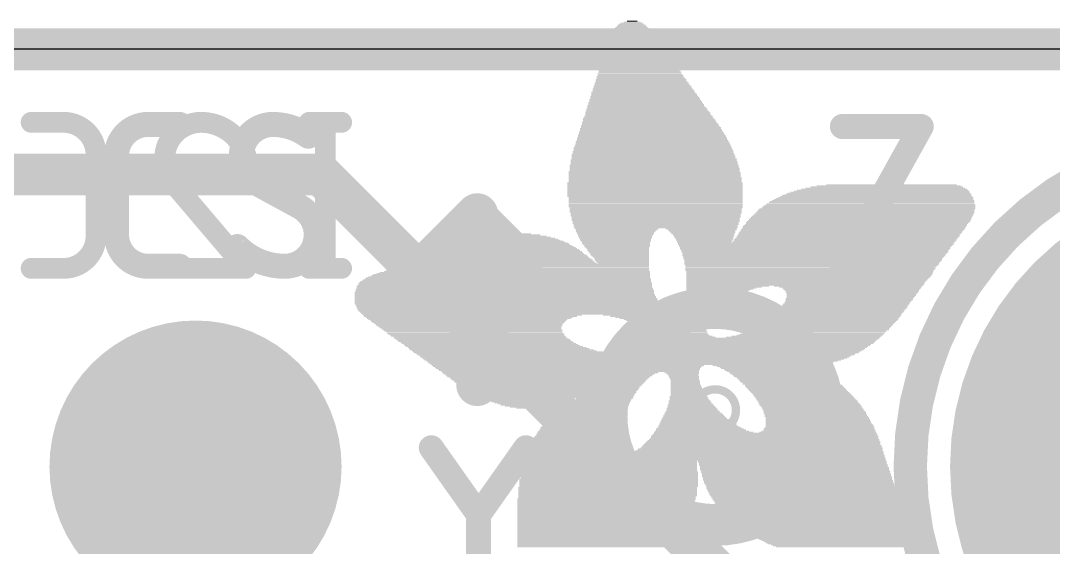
# Model space of a CAD drawing. Extents: x -0.1 to 25.5, y -0.1 to 18.
# Drawn here: x 15.45 to 21.73, y 14.75 to 17.95 of the extents above; entities that cross this region are included whole.
import ezdxf

# ---------------------------------------------------------------- set-up
doc = ezdxf.new("R2010")
doc.units = 0
for name, color, linetype in [('1', 12, 'CONTINUOUS'), ('16', 5, 'CONTINUOUS'), ('17', 110, 'CONTINUOUS'), ('20', 53, 'CONTINUOUS'), ('21', 40, 'CONTINUOUS'), ('22', 6, 'CONTINUOUS')]:
    doc.layers.add(name, color=color, linetype=linetype)

# ---------------------------------------------------------------- blocks, each defined once
blk = doc.blocks.new('ROUNDP')
at = {"const_width": 0.5}
blk.add_lwpolyline([(0, -0.25, 1), (0, 0.25, 1), (0, -0.25)], format="xyb", dxfattribs=at)
blk = doc.blocks.new('RECT')
blk.add_solid([(-0.5, -0.5), (0.5, -0.5), (-0.5, 0.5), (0.5, 0.5)])

msp = doc.modelspace()

# ---------------------------------------------------------------- linework, layer by layer
at = {"layer": '1', "const_width": 0.254}
for points in [[(0, 17.78), (25.4, 17.78)], [(8.128, 17.018), (17.272, 17.018)], [(17.272, 17.018), (20.955, 13.335)], [(16.51, 14.605), (16.51, 15.24)]]:
    msp.add_lwpolyline(points, dxfattribs=at)
at = {"layer": '1', "const_width": 0.127}
for points in [[(17.3169, 17.0629, 1), (17.2271, 16.9731)], [(17.272, 16.9545, 1), (17.272, 17.0815)], [(16.5735, 15.24, 1), (16.4465, 15.24)]]:
    msp.add_lwpolyline(points, format="xyb", dxfattribs=at)
at = {"layer": '16', "const_width": 0.254}
msp.add_lwpolyline([(0, 17.78), (25.4, 17.78)], dxfattribs=at)
at = {"layer": '20'}
msp.add_line((22.86, 17.78), (2.54, 17.78), dxfattribs=at)
at = {"layer": '21'}
for points, const_width in [([(16.2214, 17.3228, 0.4142), (16.0294, 17.1309)], 0.1524), ([(16.2214, 17.3609, 1), (16.2214, 17.2847)], 0.0762), ([(16.2214, 17.2847, 1), (16.2214, 17.3609)], 0.0762), ([(16.4133, 17.2847, 1), (16.4133, 17.3609)], 0.0762), ([(16.9807, 17.3228, 0.4142), (16.7888, 17.1309)], 0.1524), ([(17.1966, 17.2508, 0.1623), (16.9807, 17.3228)], 0.1524), ([(16.9807, 17.3609, 1), (16.9807, 17.2847)], 0.0762), ([(16.9807, 17.2847, 1), (16.9807, 17.3609)], 0.0762), ([(20.447, 17.3482, 1), (20.447, 17.272)], 0.0762), ([(20.9601, 17.2916, 1), (20.8935, 17.3286)], 0.0762), ([(20.9268, 17.272, 1), (20.9268, 17.3482)], 0.0762), ([(17.1737, 17.2204, 1), (17.2194, 17.2813)], 0.0762), ([(22.86, 13.24, 1), (22.86, 17.24, 1), (22.86, 13.24)], 0.2032), ([(16.0675, 17.1309, 1), (15.9913, 17.1309)], 0.0762), ([(15.9913, 17.1309, 1), (16.0675, 17.1309)], 0.0762), ([(16.7888, 17.1309, 0.2656), (16.8847, 16.963)], 0.1524), ([(16.8269, 17.1309, 1), (16.7507, 17.1309)], 0.0762), ([(16.7507, 17.1309, 1), (16.8269, 17.1309)], 0.0762), ([(16.903, 16.9964, 1), (16.8665, 16.9295)], 0.0762), ([(16.8654, 16.9301, 1), (16.9041, 16.9958)], 0.0762), ([(17.1679, 16.8519, 1), (17.1293, 16.7862)], 0.0762), ([(17.2446, 16.6511, 0.2656), (17.1486, 16.819)], 0.1524), ([(17.1304, 16.7856, 1), (17.1668, 16.8525)], 0.0762), ([(18.288, 16.7767, 1), (18.161, 16.7767)], 0.127), ([(18.288, 16.7513, 1), (18.161, 16.7513)], 0.127), ([(18.2694, 16.7962, 1), (18.1796, 16.7064)], 0.127), ([(18.2694, 16.7318, 1), (18.1796, 16.8216)], 0.127), ([(18.161, 16.7513, 1), (18.288, 16.7513)], 0.127), ([(16.0294, 16.6511, 0.4142), (16.2214, 16.4592)], 0.1524), ([(16.0675, 16.6511, 1), (15.9913, 16.6511)], 0.0762), ([(17.0526, 16.4592, 0.4142), (17.2446, 16.6511)], 0.1524), ([(17.2827, 16.6511, 1), (17.2065, 16.6511)], 0.0762), ([(15.9913, 16.6511, 1), (16.0675, 16.6511)], 0.0762), ([(16.7918, 16.606, 1), (16.7377, 16.5523)], 0.0762), ([(17.2065, 16.6511, 1), (17.2827, 16.6511)], 0.0762), ([(16.7648, 16.5791, 0.2), (17.0526, 16.4592)], 0.1524), ([(17.9451, 16.5608, 1), (17.9451, 16.4338)], 0.127), ([(17.9002, 16.5422, 1), (17.99, 16.4524)], 0.127), ([(18.4785, 16.5608, 1), (18.4785, 16.4338)], 0.127), ([(18.4336, 16.4524, 1), (18.5234, 16.5422)], 0.127), ([(18.4785, 16.4338, 1), (18.4785, 16.5608)], 0.127), ([(18.5039, 16.4338, 1), (18.5039, 16.5608)], 0.127), ([(16.2214, 16.4973, 1), (16.2214, 16.4211)], 0.0762), ([(16.2214, 16.4211, 1), (16.2214, 16.4973)], 0.0762), ([(16.4133, 16.4211, 1), (16.4133, 16.4973)], 0.0762), ([(17.0526, 16.4973, 1), (17.0526, 16.4211)], 0.0762), ([(17.0526, 16.4211, 1), (17.0526, 16.4973)], 0.0762), ([(20.447, 16.4846, 1), (20.447, 16.4084)], 0.0762), ([(20.4137, 16.465, 1), (20.4803, 16.428)], 0.0762), ([(20.9268, 16.4084, 1), (20.9268, 16.4846)], 0.0762), ([(19.6723, 14.8844, 1), (19.6723, 16.2052, 1), (19.6723, 14.8844)], 0.254), ([(18.161, 15.7353, 1), (18.288, 15.7353)], 0.127), ([(19.6723, 15.5575, 1), (19.6723, 15.6083, 1), (19.6723, 15.5575)], 0.254), ([(17.9762, 15.3763, 1), (17.914, 15.3323)], 0.0762), ([(18.552, 15.3323, 1), (18.4897, 15.3763)], 0.0762), ([(18.2711, 14.9465, 1), (18.1949, 14.9465)], 0.0762), ([(18.2018, 14.9685, 1), (18.2641, 14.9245)], 0.0762), ([(18.2018, 14.9245, 1), (18.2641, 14.9685)], 0.0762)]:
    msp.add_lwpolyline(points, format="xyb", dxfattribs=dict(at, const_width=const_width))
for points, const_width in [([(16.2214, 17.3228), (16.4133, 17.3228)], 0.1524), ([(20.447, 17.3101), (20.9268, 17.3101)], 0.1524), ([(20.9268, 17.3101), (20.447, 16.4465)], 0.1524), ([(16.0294, 16.6511), (16.0294, 17.1309)], 0.1524), ([(17.1486, 16.819), (16.8847, 16.963)], 0.1524), ([(18.2245, 16.7767), (17.9451, 16.4973)], 0.254), ([(18.2245, 16.7513), (18.2245, 16.7767)], 0.254), ([(18.2245, 15.7353), (18.2245, 16.7513)], 0.254), ([(18.4785, 16.4973), (18.2245, 16.7513)], 0.254), ([(17.9451, 16.4973), (18.4785, 16.4973)], 0.254), ([(18.5039, 16.4973), (18.4785, 16.4973)], 0.254), ([(16.4133, 16.4592), (16.2214, 16.4592)], 0.1524), ([(20.447, 16.4465), (20.9268, 16.4465)], 0.1524), ([(17.9451, 15.3543), (18.233, 14.9465)], 0.1524), ([(18.233, 14.9465), (18.5208, 15.3543)], 0.1524), ([(18.233, 14.4907), (18.233, 14.9465)], 0.1524)]:
    msp.add_lwpolyline(points, dxfattribs=dict(at, const_width=const_width))
at = {"layer": '22', "const_width": 0.127}
for points in [[(15.7072, 17.3355), (15.5097, 17.3355)], [(17.3991, 17.3355), (17.2016, 17.3355)], [(17.3004, 17.3355), (17.3004, 16.4465)], [(15.9048, 16.6441), (15.9048, 17.1379)], [(16.396, 16.9404), (16.8158, 16.4465)], [(15.5097, 16.4465), (15.7072, 16.4465)], [(16.8158, 16.4465), (16.3219, 16.4465)], [(17.3991, 16.4465), (17.2016, 16.4465)]]:
    msp.add_lwpolyline(points, dxfattribs=at)
at = {"layer": '22'}
for points, const_width in [([(15.5097, 17.3672, 1), (15.5097, 17.3038)], 0.0635), ([(15.9048, 17.1379, 0.4142), (15.7072, 17.3355)], 0.127), ([(15.7072, 17.3673, 1), (15.7072, 17.3038)], 0.0635), ([(15.7072, 17.3038, 1), (15.7072, 17.3672)], 0.0635), ([(16.5441, 17.3355, 0.4142), (16.3219, 17.1133)], 0.127), ([(16.8158, 17.1379, 0.3252), (16.5441, 17.3355)], 0.127), ([(16.5441, 17.3672, 1), (16.5441, 17.3038)], 0.0635), ([(16.5441, 17.3038, 1), (16.5441, 17.3672)], 0.0635), ([(17.2016, 17.3672, 1), (17.2016, 17.3038)], 0.0635), ([(17.3321, 17.3355, 1), (17.2686, 17.3355)], 0.0635), ([(17.3991, 17.3038, 1), (17.3991, 17.3672)], 0.0635), ([(15.9365, 17.1379, 1), (15.873, 17.1379)], 0.0635), ([(15.873, 17.1379, 1), (15.9365, 17.1379)], 0.0635), ([(16.3536, 17.1132, 1), (16.2901, 17.1133)], 0.0635), ([(16.3219, 17.1133, 0.2053), (16.396, 16.9404)], 0.127), ([(16.7856, 17.1282, 1), (16.846, 17.1477)], 0.0635), ([(16.2901, 17.1133, 1), (16.3536, 17.1133)], 0.0635), ([(16.4202, 16.961, 1), (16.3718, 16.9198)], 0.0635), ([(16.3741, 16.9174, 1), (16.4179, 16.9634)], 0.0635), ([(15.7072, 16.4465, 0.4142), (15.9048, 16.6441)], 0.127), ([(15.9365, 16.6441, 1), (15.873, 16.6441)], 0.0635), ([(15.873, 16.6441, 1), (15.9365, 16.6441)], 0.0635), ([(15.5097, 16.4782, 1), (15.5097, 16.4148)], 0.0635), ([(15.7072, 16.4782, 1), (15.7072, 16.4148)], 0.0635), ([(15.7072, 16.4148, 1), (15.7072, 16.4782)], 0.0635), ([(16.3219, 16.4782, 1), (16.3219, 16.4148)], 0.0635), ([(16.7916, 16.4259, 1), (16.84, 16.4671)], 0.0635), ([(16.8158, 16.4148, 1), (16.8158, 16.4782)], 0.0635), ([(17.2016, 16.4782, 1), (17.2016, 16.4148)], 0.0635), ([(17.2686, 16.4465, 1), (17.3321, 16.4465)], 0.0635), ([(17.3991, 16.4148, 1), (17.3991, 16.4782)], 0.0635)]:
    msp.add_lwpolyline(points, format="xyb", dxfattribs=dict(at, const_width=const_width))

# ---------------------------------------------------------------- block references
at = {"layer": '17', "xscale": 3.516, "yscale": 3.516}
msp.add_blockref('ROUNDP', (22.86, 15.24), dxfattribs=at)
msp.add_blockref('ROUNDP', (22.86, 15.24), dxfattribs=at)
at = {"layer": '17', "xscale": 1.778, "yscale": 1.778, "rotation": 90}
msp.add_blockref('ROUNDP', (16.51, 15.24), dxfattribs=at)
msp.add_blockref('ROUNDP', (16.51, 15.24), dxfattribs=at)
at = {"layer": '22', "rotation": 180}
for p, xscale, yscale in [((19.1643, 17.9134), 0.1968, 0.0063), ((19.1643, 17.9197), 0.1842, 0.0064), ((19.1643, 17.9261), 0.1714, 0.0063), ((19.1611, 17.9324), 0.1524, 0.0064), ((19.1643, 17.9388), 0.1334, 0.0063), ((19.1675, 17.9451), 0.1016, 0.0064), ((19.1675, 17.9515), 0.0635, 0.0063), ((19.1707, 17.8498), 0.2857, 0.0063), ((19.1675, 17.8626), 0.2667, 0.0063), ((19.1707, 17.8562), 0.2731, 0.0064), ((19.1675, 17.8753), 0.254, 0.0063), ((19.1707, 17.8689), 0.2603, 0.0064), ((19.1643, 17.888), 0.235, 0.0063), ((19.1675, 17.8816), 0.2413, 0.0064), ((19.1643, 17.9007), 0.2222, 0.0063), ((19.1643, 17.8943), 0.2222, 0.0064), ((19.1643, 17.907), 0.2096, 0.0064), ((19.1802, 17.7927), 0.3429, 0.0064), ((19.1834, 17.7864), 0.3493, 0.0063), ((19.177, 17.8117), 0.3238, 0.0063), ((19.1802, 17.8054), 0.3302, 0.0064), ((19.1834, 17.7991), 0.3365, 0.0063), ((19.1738, 17.8308), 0.3048, 0.0064), ((19.177, 17.8245), 0.3112, 0.0063), ((19.177, 17.8181), 0.3112, 0.0064), ((19.1739, 17.8435), 0.2921, 0.0064), ((19.1739, 17.8372), 0.2921, 0.0063), ((19.1929, 17.7355), 0.4064, 0.0063), ((19.196, 17.7292), 0.4127, 0.0064), ((19.196, 17.7229), 0.4127, 0.0063), ((19.1928, 17.7419), 0.3937, 0.0064), ((19.1897, 17.7546), 0.3874, 0.0064), ((19.1897, 17.7483), 0.3874, 0.0063), ((19.1866, 17.7736), 0.3683, 0.0063), ((19.1866, 17.7673), 0.3683, 0.0064), ((19.1897, 17.761), 0.3746, 0.0063), ((19.1865, 17.78), 0.3556, 0.0064), ((19.2056, 17.6721), 0.4699, 0.0063), ((19.2088, 17.6657), 0.4763, 0.0064), ((19.2088, 17.6593), 0.4763, 0.0063), ((19.1992, 17.6974), 0.4445, 0.0063), ((19.2024, 17.6911), 0.4508, 0.0064), ((19.2024, 17.6848), 0.4508, 0.0063), ((19.2056, 17.6784), 0.4572, 0.0064), ((19.1992, 17.7102), 0.4318, 0.0063), ((19.1992, 17.7038), 0.4318, 0.0064), ((19.1992, 17.7165), 0.4191, 0.0064), ((19.2215, 17.5959), 0.5525, 0.0063), ((19.2151, 17.6149), 0.527, 0.0064), ((19.2183, 17.6086), 0.5334, 0.0063), ((19.2215, 17.6022), 0.5397, 0.0064), ((19.2119, 17.634), 0.508, 0.0063), ((19.2151, 17.6276), 0.5144, 0.0064), ((19.2183, 17.6212), 0.5207, 0.0063), ((19.2088, 17.653), 0.4889, 0.0064), ((19.212, 17.6467), 0.4953, 0.0063), ((19.2151, 17.6403), 0.5016, 0.0064), ((19.2341, 17.5324), 0.6159, 0.0063), ((19.231, 17.5387), 0.6096, 0.0064), ((19.2309, 17.5514), 0.5969, 0.0064), ((19.2309, 17.545), 0.5969, 0.0063), ((19.2278, 17.5578), 0.5906, 0.0063), ((19.2247, 17.5768), 0.5715, 0.0064), ((19.2247, 17.5705), 0.5715, 0.0063), ((19.2278, 17.5641), 0.5778, 0.0064), ((19.2215, 17.5895), 0.5525, 0.0064), ((19.2246, 17.5831), 0.5588, 0.0063), ((19.2437, 17.4752), 0.6731, 0.0064), ((19.2405, 17.4943), 0.654, 0.0063), ((19.2437, 17.4879), 0.6604, 0.0064), ((19.2469, 17.4816), 0.6667, 0.0063), ((19.2341, 17.5197), 0.6287, 0.0063), ((19.2373, 17.5133), 0.635, 0.0064), ((19.2405, 17.5069), 0.6414, 0.0063), ((19.2405, 17.5006), 0.6414, 0.0064), ((19.2373, 17.526), 0.6223, 0.0064), ((19.2564, 17.4181), 0.7366, 0.0063), ((19.2564, 17.4117), 0.7366, 0.0064), ((19.25, 17.4371), 0.7112, 0.0064), ((19.2532, 17.4307), 0.7176, 0.0063), ((19.2564, 17.4244), 0.7239, 0.0064), ((19.2469, 17.4562), 0.6921, 0.0063), ((19.2501, 17.4498), 0.6985, 0.0064), ((19.2532, 17.4435), 0.7048, 0.0063), ((19.25, 17.4625), 0.6858, 0.0064), ((19.2469, 17.4688), 0.6795, 0.0063), ((19.2659, 17.3609), 0.7938, 0.0064), ((19.2722, 17.3482), 0.8065, 0.0064), ((19.2691, 17.3545), 0.8001, 0.0063), ((19.2659, 17.3736), 0.781, 0.0064), ((19.2659, 17.3673), 0.781, 0.0063), ((19.2627, 17.3926), 0.762, 0.0063), ((19.2627, 17.3863), 0.762, 0.0064), ((19.2659, 17.38), 0.7684, 0.0063), ((19.2596, 17.399), 0.7557, 0.0064), ((19.2596, 17.4054), 0.7429, 0.0063), ((19.2786, 17.2974), 0.8572, 0.0064), ((19.2818, 17.2911), 0.8636, 0.0063), ((19.2818, 17.2847), 0.8636, 0.0064), ((19.2754, 17.3164), 0.8382, 0.0063), ((19.2786, 17.3101), 0.8446, 0.0064), ((19.2818, 17.3038), 0.8509, 0.0063), ((19.2722, 17.3355), 0.8191, 0.0064), ((19.2754, 17.3292), 0.8255, 0.0063), ((19.2786, 17.3228), 0.8318, 0.0064), ((19.2722, 17.3419), 0.8065, 0.0063), ((19.2882, 17.2212), 0.9271, 0.0064), ((19.2881, 17.2402), 0.9144, 0.0063), ((19.2881, 17.2339), 0.9144, 0.0064), ((19.2913, 17.2276), 0.9208, 0.0063), ((19.285, 17.2593), 0.8953, 0.0064), ((19.2882, 17.253), 0.9017, 0.0063), ((19.2882, 17.2466), 0.9017, 0.0064), ((19.2818, 17.2783), 0.8763, 0.0063), ((19.285, 17.272), 0.8827, 0.0064), ((19.285, 17.2657), 0.8827, 0.0063), ((19.2945, 17.1577), 0.9779, 0.0064), ((19.2913, 17.1831), 0.9588, 0.0064), ((19.2945, 17.1768), 0.9652, 0.0063), ((19.2945, 17.1704), 0.9652, 0.0064), ((19.2977, 17.164), 0.9715, 0.0063), ((19.2913, 17.1958), 0.9462, 0.0064), ((19.2945, 17.1895), 0.9525, 0.0063), ((19.2913, 17.2149), 0.9334, 0.0063), ((19.2913, 17.2085), 0.9334, 0.0064), ((19.2945, 17.2021), 0.9398, 0.0063), ((19.2977, 17.1069), 1.0097, 0.0064), ((19.2977, 17.1006), 1.0097, 0.0063), ((19.3008, 17.0942), 1.016, 0.0064), ((19.2945, 17.1387), 0.9906, 0.0063), ((19.3009, 17.1133), 1.0033, 0.0063), ((19.2977, 17.1323), 0.9969, 0.0064), ((19.2977, 17.1259), 0.9969, 0.0063), ((19.2977, 17.1196), 0.9969, 0.0064), ((19.2945, 17.1514), 0.9779, 0.0063), ((19.2977, 17.145), 0.9843, 0.0064), ((19.3008, 17.0371), 1.0414, 0.0063), ((19.304, 17.0307), 1.0478, 0.0064), ((19.3009, 17.0752), 1.0287, 0.0063), ((19.3009, 17.0688), 1.0287, 0.0064), ((19.3009, 17.0625), 1.0287, 0.0063), ((19.304, 17.0561), 1.035, 0.0064), ((19.304, 17.0497), 1.035, 0.0063), ((19.304, 17.0434), 1.035, 0.0064), ((19.3008, 17.0878), 1.016, 0.0063), ((19.3008, 17.0815), 1.016, 0.0064), ((19.3072, 16.9672), 1.0668, 0.0064), ((19.304, 17.0244), 1.0478, 0.0063), ((19.304, 17.018), 1.0478, 0.0064), ((19.304, 17.0116), 1.0478, 0.0063), ((19.304, 17.0053), 1.0478, 0.0064), ((19.3072, 16.999), 1.0541, 0.0063), ((19.3072, 16.9926), 1.0541, 0.0064), ((19.3072, 16.9863), 1.0541, 0.0063), ((19.3072, 16.9799), 1.0541, 0.0064), ((19.3072, 16.9735), 1.0541, 0.0063), ((19.3072, 16.9609), 1.0668, 0.0063), ((19.3072, 16.9545), 1.0668, 0.0064), ((19.3072, 16.9482), 1.0668, 0.0063), ((19.3072, 16.9418), 1.0668, 0.0064), ((19.3072, 16.9354), 1.0668, 0.0063), ((19.3072, 16.9291), 1.0668, 0.0064), ((19.3072, 16.9228), 1.0668, 0.0063), ((19.3072, 16.9164), 1.0668, 0.0064), ((19.3072, 16.9101), 1.0668, 0.0063), ((19.3072, 16.9037), 1.0668, 0.0064), ((20.6693, 16.9037), 1.1113, 0.0064), ((20.6756, 16.9101), 1.0858, 0.0063), ((20.6851, 16.9164), 1.0668, 0.0064), ((20.6915, 16.9228), 1.0414, 0.0063), ((20.701, 16.9291), 1.0096, 0.0064), ((20.7074, 16.9354), 0.9715, 0.0063), ((20.7169, 16.9418), 0.9271, 0.0064), ((20.7295, 16.9482), 0.8763, 0.0063), ((20.7455, 16.9545), 0.7937, 0.0064), ((19.3072, 16.8973), 1.0668, 0.0063), ((19.3072, 16.891), 1.0668, 0.0064), ((19.3072, 16.8847), 1.0668, 0.0063), ((19.3103, 16.8783), 1.0605, 0.0064), ((19.3103, 16.872), 1.0605, 0.0063), ((19.3103, 16.8656), 1.0605, 0.0064), ((19.3103, 16.8592), 1.0605, 0.0063), ((19.3103, 16.8529), 1.0605, 0.0064), ((19.3103, 16.8466), 1.0605, 0.0063), ((20.6248, 16.8466), 1.251, 0.0063), ((20.628, 16.8529), 1.2446, 0.0064), ((20.6344, 16.8592), 1.2319, 0.0063), ((20.6375, 16.8656), 1.2128, 0.0064), ((20.6439, 16.872), 1.2001, 0.0063), ((20.6502, 16.8783), 1.1874, 0.0064), ((20.6534, 16.8847), 1.1684, 0.0063), ((20.6565, 16.891), 1.1493, 0.0064), ((20.6661, 16.8973), 1.1303, 0.0063), ((19.3103, 16.8402), 1.0605, 0.0064), ((19.3103, 16.8339), 1.0605, 0.0063), ((19.3103, 16.8275), 1.0605, 0.0064), ((19.3103, 16.8211), 1.0605, 0.0063), ((19.3135, 16.8148), 1.0541, 0.0064), ((19.3103, 16.8085), 1.0477, 0.0063), ((19.3103, 16.8021), 1.0477, 0.0064), ((19.3103, 16.7958), 1.0477, 0.0063), ((19.3103, 16.7894), 1.0477, 0.0064), ((19.3135, 16.783), 1.0414, 0.0063), ((20.5836, 16.783), 1.3335, 0.0063), ((20.5867, 16.7894), 1.3272, 0.0064), ((20.5899, 16.7958), 1.3208, 0.0063), ((20.5931, 16.8021), 1.3145, 0.0064), ((20.5994, 16.8085), 1.3144, 0.0063), ((20.6058, 16.8148), 1.3017, 0.0064), ((20.6089, 16.8211), 1.2954, 0.0063), ((20.6121, 16.8275), 1.289, 0.0064), ((20.6184, 16.8339), 1.2763, 0.0063), ((20.6184, 16.8402), 1.2637, 0.0064), ((19.3103, 16.7767), 1.0351, 0.0064), ((19.3103, 16.7704), 1.0351, 0.0063), ((19.3103, 16.764), 1.0351, 0.0064), ((19.3135, 16.7577), 1.0287, 0.0063), ((19.3103, 16.7513), 1.0223, 0.0064), ((19.3103, 16.7449), 1.0223, 0.0063), ((19.3103, 16.7386), 1.0223, 0.0064), ((19.3135, 16.7323), 1.016, 0.0063), ((19.3103, 16.7259), 1.0097, 0.0064), ((19.3103, 16.7196), 1.0097, 0.0063), ((20.539, 16.7259), 1.3589, 0.0064), ((20.5359, 16.7196), 1.3526, 0.0063), ((20.5455, 16.7323), 1.3589, 0.0063), ((20.5486, 16.7386), 1.3526, 0.0064), ((20.555, 16.7449), 1.3525, 0.0063), ((20.5581, 16.7513), 1.3462, 0.0064), ((20.5645, 16.7577), 1.3462, 0.0063), ((20.5677, 16.764), 1.3399, 0.0064), ((20.574, 16.7704), 1.3398, 0.0063), ((20.5771, 16.7767), 1.3335, 0.0064), ((18.507, 16.6561), 0.0889, 0.0063), ((19.3135, 16.7132), 1.0033, 0.0064), ((19.3103, 16.7068), 0.9969, 0.0063), ((19.3103, 16.7005), 0.9969, 0.0064), ((19.3135, 16.6942), 0.9906, 0.0063), ((19.0722, 16.6878), 0.508, 0.0064), ((19.0723, 16.6815), 0.4953, 0.0063), ((19.0691, 16.6751), 0.4889, 0.0064), ((19.0659, 16.6687), 0.4826, 0.0063), ((19.0659, 16.6624), 0.4699, 0.0064), ((19.0659, 16.6561), 0.4699, 0.0063), ((19.5866, 16.6878), 0.4318, 0.0064), ((19.593, 16.6815), 0.4191, 0.0063), ((19.5929, 16.6751), 0.4064, 0.0064), ((19.5961, 16.6687), 0.4, 0.0063), ((19.5993, 16.6624), 0.3937, 0.0064), ((19.5993, 16.6561), 0.381, 0.0063), ((20.4915, 16.6561), 1.3525, 0.0063), ((20.4947, 16.6624), 1.3589, 0.0064), ((20.4978, 16.6687), 1.3526, 0.0063), ((20.5041, 16.6751), 1.3525, 0.0064), ((20.5074, 16.6815), 1.3589, 0.0063), ((20.5137, 16.6878), 1.3589, 0.0064), ((20.5201, 16.7005), 1.3589, 0.0064), ((20.5169, 16.6942), 1.3525, 0.0063), ((20.5264, 16.7068), 1.3589, 0.0063), ((20.5296, 16.7132), 1.3525, 0.0064), ((18.4785, 16.5925), 0.616, 0.0063), ((18.4849, 16.5989), 0.5905, 0.0064), ((18.4881, 16.6053), 0.5461, 0.0063), ((18.4881, 16.6116), 0.5207, 0.0064), ((18.4912, 16.618), 0.4762, 0.0063), ((18.4944, 16.6243), 0.4445, 0.0064), ((18.4944, 16.6306), 0.4064, 0.0063), ((18.4976, 16.637), 0.3493, 0.0064), ((18.5008, 16.6434), 0.2921, 0.0063), ((18.5039, 16.6497), 0.2096, 0.0064), ((19.0659, 16.6497), 0.4572, 0.0064), ((19.0627, 16.6434), 0.4508, 0.0063), ((19.0659, 16.637), 0.4445, 0.0064), ((19.0659, 16.6306), 0.4445, 0.0063), ((19.0659, 16.6243), 0.4318, 0.0064), ((19.0659, 16.618), 0.4318, 0.0063), ((19.0691, 16.6116), 0.4255, 0.0064), ((19.0691, 16.6053), 0.4127, 0.0063), ((19.0691, 16.5989), 0.4127, 0.0064), ((19.0722, 16.5925), 0.4064, 0.0063), ((19.6025, 16.6497), 0.3747, 0.0064), ((19.6057, 16.6434), 0.3683, 0.0063), ((19.6025, 16.637), 0.3619, 0.0064), ((19.6056, 16.6306), 0.3556, 0.0063), ((19.6088, 16.6243), 0.3492, 0.0064), ((19.6057, 16.618), 0.3429, 0.0063), ((19.6088, 16.6116), 0.3366, 0.0064), ((19.6056, 16.6053), 0.3302, 0.0063), ((20.2851, 16.5989), 1.6764, 0.0064), ((20.2851, 16.5925), 1.6764, 0.0063), ((20.4534, 16.6053), 1.3525, 0.0063), ((20.4597, 16.6116), 1.3526, 0.0064), ((20.4661, 16.6243), 1.3525, 0.0064), ((20.4661, 16.618), 1.3525, 0.0063), ((20.4724, 16.6306), 1.3526, 0.0063), ((20.482, 16.6434), 1.3589, 0.0063), ((20.4788, 16.637), 1.3525, 0.0064), ((20.4851, 16.6497), 1.3526, 0.0064), ((18.4277, 16.5291), 0.9208, 0.0063), ((18.434, 16.5354), 0.8827, 0.0064), ((18.4404, 16.5418), 0.8572, 0.0063), ((18.4468, 16.5481), 0.8319, 0.0064), ((18.45, 16.5544), 0.8001, 0.0063), ((18.4563, 16.5608), 0.7747, 0.0064), ((18.4626, 16.5672), 0.7366, 0.0063), ((18.4658, 16.5735), 0.7176, 0.0064), ((18.4721, 16.5799), 0.6795, 0.0063), ((18.4754, 16.5862), 0.6477, 0.0064), ((19.0754, 16.5862), 0.4, 0.0064), ((19.0754, 16.5799), 0.4, 0.0063), ((19.0754, 16.5735), 0.3874, 0.0064), ((19.0786, 16.5672), 0.381, 0.0063), ((19.0817, 16.5608), 0.3747, 0.0064), ((19.0817, 16.5544), 0.3747, 0.0063), ((19.0849, 16.5481), 0.3683, 0.0064), ((19.0881, 16.5418), 0.362, 0.0063), ((19.0913, 16.5354), 0.3556, 0.0064), ((19.0913, 16.5291), 0.3556, 0.0063), ((20.2819, 16.5799), 1.6574, 0.0063), ((20.2851, 16.5862), 1.6637, 0.0064), ((20.2819, 16.5735), 1.6446, 0.0064), ((20.2819, 16.5672), 1.6446, 0.0063), ((20.2788, 16.5608), 1.6383, 0.0064), ((20.2787, 16.5544), 1.6256, 0.0063), ((20.2787, 16.5481), 1.6256, 0.0064), ((20.2788, 16.5418), 1.6129, 0.0063), ((20.2724, 16.5291), 1.6002, 0.0063), ((20.2756, 16.5354), 1.6065, 0.0064), ((18.523, 16.4656), 1.4923, 0.0063), ((18.5293, 16.4719), 1.4796, 0.0064), ((18.3801, 16.4782), 1.143, 0.0063), ((18.3864, 16.4846), 1.1049, 0.0064), ((18.3896, 16.491), 1.0858, 0.0063), ((18.3992, 16.4973), 1.0541, 0.0064), ((18.4055, 16.5037), 1.0287, 0.0063), ((18.4087, 16.51), 0.9969, 0.0064), ((18.415, 16.5163), 0.9716, 0.0063), ((18.4245, 16.5227), 0.9398, 0.0064), ((19.0945, 16.5227), 0.3493, 0.0064), ((19.0977, 16.5163), 0.3429, 0.0063), ((19.1008, 16.51), 0.3366, 0.0064), ((19.104, 16.5037), 0.3302, 0.0063), ((19.104, 16.4973), 0.3302, 0.0064), ((19.1072, 16.491), 0.3239, 0.0063), ((19.1104, 16.4846), 0.3175, 0.0064), ((19.1135, 16.4782), 0.3112, 0.0063), ((20.2724, 16.5227), 1.6002, 0.0064), ((20.2723, 16.5163), 1.5875, 0.0063), ((20.2692, 16.51), 1.5812, 0.0064), ((20.266, 16.5037), 1.5748, 0.0063), ((20.266, 16.491), 1.5621, 0.0063), ((20.2692, 16.4973), 1.5684, 0.0064), ((20.2629, 16.4846), 1.5557, 0.0064), ((20.2597, 16.4782), 1.5494, 0.0063), ((20.2597, 16.4719), 1.5494, 0.0064), ((20.2597, 16.4656), 1.5367, 0.0063), ((18.4277, 16.402), 1.6954, 0.0063), ((18.434, 16.4084), 1.6827, 0.0064), ((18.4436, 16.4148), 1.6637, 0.0063), ((18.4531, 16.4211), 1.6446, 0.0064), ((18.4658, 16.4275), 1.6192, 0.0063), ((18.469, 16.4338), 1.6002, 0.0064), ((18.4817, 16.4401), 1.5748, 0.0063), ((18.4912, 16.4465), 1.5558, 0.0064), ((18.5008, 16.4529), 1.5367, 0.0063), ((18.5102, 16.4592), 1.5177, 0.0064), ((20.2565, 16.4592), 1.5304, 0.0064), ((20.2533, 16.4529), 1.524, 0.0063), ((20.2533, 16.4465), 1.524, 0.0064), ((20.2502, 16.4401), 1.5177, 0.0063), ((20.247, 16.4338), 1.5113, 0.0064), ((20.247, 16.4275), 1.4986, 0.0063), ((20.247, 16.4211), 1.4986, 0.0064), ((20.2438, 16.4148), 1.4922, 0.0063), ((20.2407, 16.4084), 1.4859, 0.0064), ((20.2407, 16.402), 1.4859, 0.0063), ((18.3896, 16.3386), 1.797, 0.0063), ((18.3927, 16.3449), 1.7907, 0.0064), ((18.3959, 16.3576), 1.7843, 0.0064), ((18.3959, 16.3513), 1.7843, 0.0063), ((18.3959, 16.3639), 1.7717, 0.0063), ((18.4023, 16.3703), 1.759, 0.0064), ((18.4055, 16.3767), 1.7526, 0.0063), ((18.4119, 16.383), 1.7399, 0.0064), ((18.4118, 16.3894), 1.7272, 0.0063), ((18.4182, 16.3957), 1.7145, 0.0064), ((20.2375, 16.3957), 1.4795, 0.0064), ((20.2343, 16.3894), 1.4732, 0.0063), ((20.2311, 16.383), 1.4668, 0.0064), ((20.2311, 16.3767), 1.4668, 0.0063), ((20.2279, 16.3703), 1.4605, 0.0064), ((20.2248, 16.3639), 1.4541, 0.0063), ((20.2216, 16.3576), 1.4478, 0.0064), ((20.2216, 16.3513), 1.4478, 0.0063), ((20.2184, 16.3449), 1.4414, 0.0064), ((19.7485, 16.3386), 0.5016, 0.0063), ((20.482, 16.3386), 0.9017, 0.0063), ((18.3896, 16.3005), 1.8224, 0.0063), ((18.3896, 16.2941), 1.8224, 0.0064), ((18.3928, 16.2877), 1.8288, 0.0063), ((18.3928, 16.2814), 1.8288, 0.0064), ((18.3959, 16.2751), 1.8351, 0.0063), ((18.3896, 16.3195), 1.8098, 0.0064), ((18.3927, 16.3132), 1.8161, 0.0063), ((18.3927, 16.3068), 1.8161, 0.0064), ((18.3896, 16.3322), 1.797, 0.0064), ((18.3928, 16.3258), 1.8034, 0.0063), ((19.6913, 16.3132), 0.3873, 0.0063), ((19.7263, 16.3322), 0.4572, 0.0064), ((19.7104, 16.3258), 0.4254, 0.0063), ((19.7009, 16.3195), 0.4064, 0.0064), ((19.685, 16.3068), 0.3746, 0.0064), ((19.6755, 16.3005), 0.3556, 0.0063), ((19.6692, 16.2941), 0.3429, 0.0064), ((19.6596, 16.2877), 0.3238, 0.0063), ((19.6564, 16.2814), 0.3175, 0.0064), ((19.6501, 16.2751), 0.3048, 0.0063), ((20.4946, 16.3322), 0.8636, 0.0064), ((20.5041, 16.3258), 0.8445, 0.0063), ((20.5041, 16.3195), 0.8319, 0.0064), ((20.5041, 16.3132), 0.8191, 0.0063), ((20.5073, 16.3068), 0.8128, 0.0064), ((20.5041, 16.3005), 0.8065, 0.0063), ((20.5041, 16.2941), 0.7937, 0.0064), ((20.501, 16.2877), 0.7874, 0.0063), ((20.501, 16.2814), 0.7874, 0.0064), ((20.4978, 16.2751), 0.781, 0.0063), ((18.3959, 16.2687), 1.8351, 0.0064), ((18.4023, 16.2496), 1.8478, 0.0063), ((18.4023, 16.2433), 1.8478, 0.0064), ((18.4055, 16.237), 1.8542, 0.0063), ((18.4055, 16.2306), 1.8542, 0.0064), ((18.3992, 16.2624), 1.8415, 0.0063), ((18.3992, 16.256), 1.8415, 0.0064), ((18.4118, 16.2243), 1.8542, 0.0063), ((18.4118, 16.2179), 1.8542, 0.0064), ((19.5961, 16.2179), 0.235, 0.0064), ((19.6151, 16.2433), 0.2603, 0.0064), ((19.612, 16.237), 0.254, 0.0063), ((19.6057, 16.2306), 0.2413, 0.0064), ((19.6025, 16.2243), 0.2349, 0.0063), ((19.6342, 16.2624), 0.2858, 0.0063), ((19.6406, 16.2687), 0.2985, 0.0064), ((19.6279, 16.256), 0.2731, 0.0064), ((19.6247, 16.2496), 0.2667, 0.0063), ((20.4661, 16.2243), 0.7683, 0.0063), ((20.4629, 16.2179), 0.762, 0.0064), ((20.4724, 16.2306), 0.7684, 0.0064), ((20.4756, 16.237), 0.762, 0.0063), ((20.4788, 16.2433), 0.7683, 0.0064), ((20.4883, 16.2624), 0.7747, 0.0063), ((20.4883, 16.256), 0.7747, 0.0064), ((20.4851, 16.2496), 0.7684, 0.0063), ((20.4947, 16.2687), 0.7747, 0.0064), ((18.4182, 16.2115), 1.8542, 0.0063), ((18.4214, 16.2052), 1.8605, 0.0064), ((18.4277, 16.1989), 1.8606, 0.0063), ((18.4277, 16.1925), 1.8606, 0.0064), ((18.4373, 16.1862), 1.8669, 0.0063), ((18.4404, 16.1798), 1.8606, 0.0064), ((18.45, 16.1735), 1.8669, 0.0063), ((18.4563, 16.1671), 1.8669, 0.0064), ((18.1959, 16.1608), 1.3335, 0.0063), ((18.1832, 16.1544), 1.2954, 0.0064), ((19.2024, 16.1608), 0.4254, 0.0063), ((19.3421, 16.1544), 0.616, 0.0064), ((19.5358, 16.1608), 0.2286, 0.0063), ((19.5485, 16.1671), 0.2159, 0.0064), ((19.558, 16.1735), 0.2096, 0.0063), ((19.5644, 16.1798), 0.2095, 0.0064), ((19.5739, 16.1925), 0.2159, 0.0064), ((19.5707, 16.1862), 0.2096, 0.0063), ((19.5834, 16.2052), 0.2222, 0.0064), ((19.5802, 16.1989), 0.2159, 0.0063), ((19.5898, 16.2115), 0.2223, 0.0063), ((20.4089, 16.1544), 0.781, 0.0064), ((20.4153, 16.1608), 0.7811, 0.0063), ((20.4184, 16.1671), 0.7747, 0.0064), ((20.4247, 16.1735), 0.7747, 0.0063), ((20.4375, 16.1862), 0.7747, 0.0063), ((20.4343, 16.1798), 0.7684, 0.0064), ((20.447, 16.1989), 0.7684, 0.0063), ((20.4438, 16.1925), 0.762, 0.0064), ((20.4534, 16.2052), 0.7683, 0.0064), ((20.4597, 16.2115), 0.7684, 0.0063), ((18.1769, 16.1481), 1.2573, 0.0063), ((18.1737, 16.1417), 1.2382, 0.0064), ((18.1674, 16.1354), 1.2129, 0.0063), ((18.1705, 16.129), 1.1938, 0.0064), ((18.1706, 16.1227), 1.1811, 0.0063), ((18.1705, 16.1163), 1.1684, 0.0064), ((18.1737, 16.11), 1.1494, 0.0063), ((18.1737, 16.1036), 1.1366, 0.0064), ((18.1769, 16.0973), 1.1303, 0.0063), ((18.1801, 16.0909), 1.1113, 0.0064), ((19.3548, 16.1481), 0.5778, 0.0063), ((19.3644, 16.1417), 0.5461, 0.0064), ((19.3739, 16.1354), 0.5143, 0.0063), ((19.3802, 16.129), 0.5016, 0.0064), ((19.3865, 16.1227), 0.4763, 0.0063), ((19.3929, 16.1163), 0.4636, 0.0064), ((19.3993, 16.11), 0.4381, 0.0063), ((19.4024, 16.1036), 0.4318, 0.0064), ((19.4088, 16.0973), 0.4191, 0.0063), ((19.4151, 16.0909), 0.4064, 0.0064), ((20.3327, 16.0909), 0.8192, 0.0064), ((20.3422, 16.0973), 0.8128, 0.0063), ((20.3486, 16.1036), 0.8128, 0.0064), ((20.3581, 16.11), 0.8064, 0.0063), ((20.3677, 16.1163), 0.8001, 0.0064), ((20.374, 16.1227), 0.8001, 0.0063), ((20.3835, 16.129), 0.7938, 0.0064), ((20.3899, 16.1354), 0.7937, 0.0063), ((20.3962, 16.1417), 0.781, 0.0064), ((20.4026, 16.1481), 0.7811, 0.0063), ((18.1833, 16.0846), 1.1049, 0.0063), ((18.1896, 16.0782), 1.0922, 0.0064), ((18.1959, 16.0719), 1.0922, 0.0063), ((18.1991, 16.0655), 1.0858, 0.0064), ((18.2055, 16.0592), 1.0731, 0.0063), ((18.2118, 16.0528), 1.0732, 0.0064), ((18.2182, 16.0465), 1.0731, 0.0063), ((18.2245, 16.0401), 1.0604, 0.0064), ((18.2309, 16.0338), 1.0605, 0.0063), ((18.2403, 16.0274), 1.0541, 0.0064), ((19.4183, 16.0846), 0.4, 0.0063), ((19.4246, 16.0782), 0.3873, 0.0064), ((19.4278, 16.0719), 0.381, 0.0063), ((19.431, 16.0655), 0.3746, 0.0064), ((19.4374, 16.0592), 0.3747, 0.0063), ((19.4437, 16.0465), 0.3746, 0.0063), ((19.4406, 16.0528), 0.3683, 0.0064), ((19.4596, 16.0338), 0.3937, 0.0063), ((19.4501, 16.0401), 0.3747, 0.0064), ((19.4723, 16.0274), 0.4064, 0.0064), ((20.2089, 16.0274), 0.9398, 0.0064), ((20.2279, 16.0338), 0.9144, 0.0063), ((20.247, 16.0401), 0.889, 0.0064), ((20.2597, 16.0465), 0.8763, 0.0063), ((20.2724, 16.0528), 0.8636, 0.0064), ((20.2819, 16.0592), 0.8572, 0.0063), ((20.2946, 16.0655), 0.8446, 0.0064), ((20.3073, 16.0719), 0.8446, 0.0063), ((20.3137, 16.0782), 0.8319, 0.0064), ((20.3232, 16.0846), 0.8255, 0.0063), ((18.2468, 16.0211), 1.0541, 0.0063), ((18.2563, 16.0147), 1.0605, 0.0064), ((18.2658, 16.0084), 1.0541, 0.0063), ((18.2753, 16.002), 1.0604, 0.0064), ((18.2849, 15.9957), 1.0541, 0.0063), ((18.2944, 15.9893), 1.0605, 0.0064), ((18.3071, 15.983), 1.0605, 0.0063), ((18.3166, 15.9766), 1.0668, 0.0064), ((18.3293, 15.9703), 1.0795, 0.0063), ((18.3452, 15.9639), 1.0859, 0.0064), ((19.9168, 15.9639), 1.3589, 0.0064), ((19.9263, 15.9703), 1.3526, 0.0063), ((19.9359, 15.9766), 1.3589, 0.0064), ((19.9485, 15.9893), 1.3716, 0.0064), ((19.9422, 15.983), 1.3589, 0.0063), ((19.9708, 16.0211), 1.4033, 0.0063), ((19.9676, 16.0147), 1.397, 0.0064), ((19.9612, 16.0084), 1.3843, 0.0063), ((19.9549, 15.9957), 1.3716, 0.0063), ((19.9581, 16.002), 1.3779, 0.0064), ((18.3578, 15.9576), 1.0985, 0.0063), ((18.3737, 15.9512), 1.1176, 0.0064), ((18.3896, 15.9449), 1.124, 0.0063), ((18.4119, 15.9385), 1.1557, 0.0064), ((18.4404, 15.9322), 1.2002, 0.0063), ((19.1897, 15.9258), 2.6734, 0.0064), ((19.1897, 15.9195), 2.6606, 0.0063), ((19.1866, 15.9131), 2.6289, 0.0064), ((19.1834, 15.9068), 2.6099, 0.0063), ((19.1834, 15.9004), 2.5845, 0.0064), ((19.8342, 15.9322), 1.4224, 0.0063), ((19.8597, 15.9385), 1.3843, 0.0064), ((19.8819, 15.9449), 1.3653, 0.0063), ((19.8946, 15.9512), 1.3653, 0.0064), ((19.9073, 15.9576), 1.3525, 0.0063), ((19.177, 15.8941), 2.559, 0.0063), ((19.1707, 15.8877), 2.5337, 0.0064), ((19.1675, 15.8814), 2.5019, 0.0063), ((19.1579, 15.875), 2.4701, 0.0064), ((19.1421, 15.8687), 2.4257, 0.0063), ((19.0468, 15.8623), 2.2098, 0.0064), ((18.7769, 15.8559), 1.6573, 0.0063), ((18.7737, 15.8496), 1.6383, 0.0064), ((18.7769, 15.8433), 1.6193, 0.0063), ((18.7769, 15.8369), 1.6065, 0.0064), ((19.9168, 15.8559), 0.5207, 0.0063), ((19.939, 15.8496), 0.5144, 0.0064), ((19.9612, 15.8433), 0.5207, 0.0063), ((19.9739, 15.8369), 0.5334, 0.0064), ((18.7833, 15.8306), 1.5938, 0.0063), ((18.7833, 15.8242), 1.5812, 0.0064), ((18.7897, 15.8178), 1.5685, 0.0063), ((18.669, 15.8115), 1.3144, 0.0064), ((18.6626, 15.8052), 1.2891, 0.0063), ((18.6626, 15.7988), 1.2637, 0.0064), ((18.6626, 15.7925), 1.2509, 0.0063), ((18.6594, 15.7861), 1.2319, 0.0064), ((18.6626, 15.7797), 1.2129, 0.0063), ((18.6626, 15.7734), 1.2001, 0.0064), ((19.4691, 15.8115), 0.2096, 0.0064), ((19.4755, 15.8052), 0.1969, 0.0063), ((19.4755, 15.7988), 0.1841, 0.0064), ((19.4818, 15.7925), 0.1842, 0.0063), ((19.4818, 15.7861), 0.1842, 0.0064), ((19.485, 15.7797), 0.1778, 0.0063), ((19.485, 15.7734), 0.1778, 0.0064), ((19.993, 15.8306), 0.5334, 0.0063), ((20.0089, 15.8242), 0.5525, 0.0064), ((20.0216, 15.8178), 0.5525, 0.0063), ((20.0374, 15.8115), 0.5588, 0.0064), ((20.047, 15.8052), 0.5651, 0.0063), ((20.0597, 15.7988), 0.5651, 0.0064), ((20.0692, 15.7925), 0.5715, 0.0063), ((20.0787, 15.7861), 0.5778, 0.0064), ((20.0914, 15.7797), 0.5778, 0.0063), ((20.0978, 15.7734), 0.5779, 0.0064), ((18.6626, 15.7671), 1.1875, 0.0063), ((18.6658, 15.7607), 1.1684, 0.0064), ((18.6659, 15.7544), 1.1557, 0.0063), ((18.669, 15.748), 1.1366, 0.0064), ((18.669, 15.7416), 1.124, 0.0063), ((18.6722, 15.7353), 1.1049, 0.0064), ((18.6722, 15.729), 1.0922, 0.0063), ((18.6754, 15.7226), 1.0731, 0.0064), ((18.6785, 15.7163), 1.0668, 0.0063), ((18.6817, 15.7099), 1.0478, 0.0064), ((19.4882, 15.7671), 0.1715, 0.0063), ((19.4913, 15.7607), 0.1778, 0.0064), ((19.4913, 15.7544), 0.1778, 0.0063), ((19.4913, 15.748), 0.1778, 0.0064), ((19.4913, 15.7416), 0.1778, 0.0063), ((19.4945, 15.7353), 0.1842, 0.0064), ((19.4945, 15.729), 0.1842, 0.0063), ((19.4977, 15.7226), 0.1905, 0.0064), ((19.4977, 15.7163), 0.1905, 0.0063), ((19.5008, 15.7099), 0.1969, 0.0064), ((20.1073, 15.7671), 0.5842, 0.0063), ((20.1136, 15.7607), 0.5842, 0.0064), ((20.1232, 15.7544), 0.5905, 0.0063), ((20.1327, 15.748), 0.5842, 0.0064), ((20.1359, 15.7416), 0.5905, 0.0063), ((20.1486, 15.7353), 0.5905, 0.0064), ((20.1517, 15.729), 0.5969, 0.0063), ((20.158, 15.7226), 0.5969, 0.0064), ((20.1645, 15.7163), 0.5969, 0.0063), ((20.1708, 15.7099), 0.5969, 0.0064), ((18.6817, 15.7035), 1.035, 0.0063), ((18.6849, 15.6972), 1.016, 0.0064), ((18.6913, 15.6909), 1.0033, 0.0063), ((18.6944, 15.6845), 0.9842, 0.0064), ((18.6976, 15.6782), 0.9652, 0.0063), ((18.7007, 15.6718), 0.9589, 0.0064), ((18.7071, 15.6654), 0.9334, 0.0063), ((18.7135, 15.6591), 0.9207, 0.0064), ((18.5357, 15.6528), 0.5397, 0.0063), ((18.9961, 15.6528), 0.3429, 0.0063), ((19.5104, 15.6654), 0.2286, 0.0063), ((19.5136, 15.6591), 0.2349, 0.0064), ((19.5136, 15.6528), 0.2349, 0.0063), ((19.5008, 15.7035), 0.1969, 0.0063), ((19.504, 15.6972), 0.2032, 0.0064), ((19.504, 15.6909), 0.2032, 0.0063), ((19.5072, 15.6845), 0.2096, 0.0064), ((19.5104, 15.6782), 0.2159, 0.0063), ((19.5104, 15.6718), 0.2159, 0.0064), ((20.1772, 15.7035), 0.5969, 0.0063), ((20.1835, 15.6972), 0.5969, 0.0064), ((20.1898, 15.6909), 0.5969, 0.0063), ((20.1961, 15.6845), 0.5969, 0.0064), ((20.2057, 15.6718), 0.6032, 0.0064), ((20.2026, 15.6782), 0.5969, 0.0063), ((20.2121, 15.6654), 0.6033, 0.0063), ((20.2184, 15.6591), 0.6032, 0.0064), ((20.2248, 15.6528), 0.6033, 0.0063), ((18.5357, 15.6464), 0.5143, 0.0064), ((18.5388, 15.6401), 0.4826, 0.0063), ((18.5357, 15.6337), 0.4509, 0.0064), ((18.5357, 15.6274), 0.4127, 0.0063), ((18.5357, 15.621), 0.3747, 0.0064), ((18.5357, 15.6147), 0.3365, 0.0063), ((18.5389, 15.6083), 0.2921, 0.0064), ((18.542, 15.602), 0.235, 0.0063), ((18.542, 15.5956), 0.1588, 0.0064), ((18.9325, 15.5893), 0.4064, 0.0063), ((18.9389, 15.5956), 0.3937, 0.0064), ((18.9453, 15.602), 0.3937, 0.0063), ((18.9484, 15.6083), 0.3874, 0.0064), ((18.9579, 15.6147), 0.381, 0.0063), ((18.9611, 15.621), 0.3746, 0.0064), ((18.9707, 15.6274), 0.3683, 0.0063), ((18.9738, 15.6337), 0.362, 0.0064), ((18.9833, 15.6401), 0.3556, 0.0063), ((18.9897, 15.6464), 0.3429, 0.0064), ((19.5294, 15.5956), 0.3048, 0.0064), ((19.5326, 15.5893), 0.3112, 0.0063), ((19.5231, 15.6147), 0.2794, 0.0063), ((19.5263, 15.6083), 0.2857, 0.0064), ((19.5295, 15.602), 0.2921, 0.0063), ((19.5167, 15.6401), 0.254, 0.0063), ((19.5199, 15.6337), 0.2604, 0.0064), ((19.5199, 15.6274), 0.2604, 0.0063), ((19.5231, 15.621), 0.2667, 0.0064), ((19.5168, 15.6464), 0.2413, 0.0064), ((20.2279, 15.6464), 0.6096, 0.0064), ((20.2343, 15.6401), 0.6096, 0.0063), ((20.2406, 15.6274), 0.6096, 0.0063), ((20.2375, 15.6337), 0.6033, 0.0064), ((20.247, 15.621), 0.6096, 0.0064), ((20.2502, 15.6147), 0.6159, 0.0063), ((20.2565, 15.6083), 0.616, 0.0064), ((20.2597, 15.602), 0.6096, 0.0063), ((20.2629, 15.5956), 0.6159, 0.0064), ((20.2692, 15.5893), 0.616, 0.0063), ((18.8817, 15.5258), 0.4572, 0.0063), ((18.8849, 15.5321), 0.4508, 0.0064), ((18.8912, 15.5385), 0.4509, 0.0063), ((18.8945, 15.5448), 0.4445, 0.0064), ((18.8976, 15.5512), 0.4382, 0.0063), ((18.9071, 15.5575), 0.4318, 0.0064), ((18.9103, 15.5639), 0.4254, 0.0063), ((18.9135, 15.5702), 0.4191, 0.0064), ((18.9199, 15.5766), 0.4191, 0.0063), ((18.9262, 15.5829), 0.4064, 0.0064), ((19.5517, 15.5258), 0.4127, 0.0063), ((19.5453, 15.5385), 0.3874, 0.0063), ((19.5485, 15.5321), 0.3937, 0.0064), ((19.5421, 15.5512), 0.3683, 0.0063), ((19.5453, 15.5448), 0.3746, 0.0064), ((19.5389, 15.5639), 0.3493, 0.0063), ((19.5421, 15.5575), 0.3556, 0.0064), ((19.5358, 15.5766), 0.3302, 0.0063), ((19.5358, 15.5702), 0.3302, 0.0064), ((19.5326, 15.5829), 0.3112, 0.0064), ((20.2692, 15.5829), 0.616, 0.0064), ((20.2756, 15.5766), 0.6159, 0.0063), ((20.2788, 15.5702), 0.6223, 0.0064), ((20.2788, 15.5639), 0.6223, 0.0063), ((20.2851, 15.5575), 0.6223, 0.0064), ((20.2851, 15.5512), 0.6223, 0.0063), ((20.2883, 15.5448), 0.6287, 0.0064), ((20.2946, 15.5385), 0.6286, 0.0063), ((20.2946, 15.5321), 0.6286, 0.0064), ((20.2978, 15.5258), 0.635, 0.0063), ((18.8499, 15.4623), 0.4953, 0.0063), ((18.8531, 15.475), 0.4889, 0.0063), ((18.8531, 15.4686), 0.4889, 0.0064), ((18.8563, 15.4813), 0.4826, 0.0064), ((18.8595, 15.4877), 0.4762, 0.0063), ((18.8659, 15.494), 0.4763, 0.0064), ((18.8691, 15.5067), 0.4699, 0.0064), ((18.8691, 15.5004), 0.4699, 0.0063), ((18.8722, 15.5131), 0.4636, 0.0063), ((18.8786, 15.5194), 0.4635, 0.0064), ((19.5802, 15.4686), 0.5334, 0.0064), ((19.5866, 15.4623), 0.5461, 0.0063), ((19.577, 15.475), 0.5143, 0.0063), ((19.5675, 15.4877), 0.4826, 0.0063), ((19.5739, 15.4813), 0.4953, 0.0064), ((19.5612, 15.5004), 0.4572, 0.0063), ((19.5676, 15.494), 0.4699, 0.0064), ((19.5548, 15.5131), 0.4318, 0.0063), ((19.5612, 15.5067), 0.4445, 0.0064), ((19.5549, 15.5194), 0.4191, 0.0064), ((20.3041, 15.4686), 0.6731, 0.0064), ((20.3073, 15.4623), 0.6794, 0.0063), ((20.3073, 15.475), 0.6668, 0.0063), ((20.3041, 15.5004), 0.6477, 0.0063), ((20.2978, 15.5194), 0.635, 0.0064), ((20.301, 15.5131), 0.6413, 0.0063), ((20.301, 15.5067), 0.6413, 0.0064), ((20.3073, 15.494), 0.654, 0.0064), ((20.3073, 15.4877), 0.654, 0.0063), ((20.3105, 15.4813), 0.6604, 0.0064), ((18.8278, 15.4051), 0.5271, 0.0064), ((18.8278, 15.3988), 0.5271, 0.0063), ((18.831, 15.4178), 0.5207, 0.0064), ((18.831, 15.4115), 0.5207, 0.0063), ((18.8341, 15.4242), 0.5144, 0.0063), ((18.8373, 15.4369), 0.508, 0.0063), ((18.8373, 15.4305), 0.508, 0.0064), ((18.8405, 15.4496), 0.5017, 0.0063), ((18.8405, 15.4432), 0.5017, 0.0064), ((18.8437, 15.4559), 0.4953, 0.0064), ((19.9675, 15.3988), 1.4097, 0.0063), ((19.9708, 15.4051), 1.4033, 0.0064), ((19.9708, 15.4115), 1.3907, 0.0063), ((19.974, 15.4242), 1.3843, 0.0063), ((19.974, 15.4178), 1.3843, 0.0064), ((19.9739, 15.4305), 1.3716, 0.0064), ((19.9771, 15.4369), 1.3652, 0.0063), ((19.9771, 15.4432), 1.3526, 0.0064), ((19.6025, 15.4496), 0.6033, 0.0063), ((19.593, 15.4559), 0.5715, 0.0064), ((20.2978, 15.4496), 0.7112, 0.0063), ((20.301, 15.4559), 0.6921, 0.0064), ((18.8214, 15.3416), 0.5778, 0.0064), ((18.8246, 15.3353), 0.5842, 0.0063), ((18.8214, 15.3543), 0.5652, 0.0064), ((18.8214, 15.348), 0.5652, 0.0063), ((18.8214, 15.367), 0.5524, 0.0064), ((18.8214, 15.3607), 0.5524, 0.0063), ((18.8214, 15.3797), 0.5398, 0.0064), ((18.8246, 15.3734), 0.5461, 0.0063), ((18.8246, 15.3924), 0.5334, 0.0064), ((18.8246, 15.3861), 0.5334, 0.0063), ((19.939, 15.3353), 1.505, 0.0063), ((19.9454, 15.3416), 1.4923, 0.0064), ((19.9486, 15.348), 1.4859, 0.0063), ((19.9549, 15.3543), 1.4732, 0.0064), ((19.9549, 15.3607), 1.4605, 0.0063), ((19.9581, 15.367), 1.4541, 0.0064), ((19.9581, 15.3734), 1.4415, 0.0063), ((19.9612, 15.3797), 1.4351, 0.0064), ((19.9644, 15.3861), 1.4288, 0.0063), ((19.9676, 15.3924), 1.4224, 0.0064), ((19.0342, 15.2718), 1.0541, 0.0063), ((19.612, 15.2908), 2.1971, 0.0064), ((19.612, 15.2845), 2.1971, 0.0063), ((19.612, 15.2781), 2.1971, 0.0064), ((19.612, 15.3099), 2.1844, 0.0063), ((19.612, 15.3035), 2.1844, 0.0064), ((19.612, 15.2972), 2.1844, 0.0063), ((19.612, 15.3226), 2.1717, 0.0063), ((19.612, 15.3162), 2.1717, 0.0064), ((18.831, 15.3289), 0.5969, 0.0064), ((19.9327, 15.3289), 1.5303, 0.0064), ((20.1422, 15.2718), 1.1494, 0.0063), ((19.0278, 15.2273), 1.0668, 0.0064), ((19.0278, 15.221), 1.0668, 0.0063), ((19.0278, 15.2146), 1.0668, 0.0064), ((19.031, 15.2083), 1.0731, 0.0063), ((19.031, 15.2464), 1.0605, 0.0063), ((19.031, 15.24), 1.0605, 0.0064), ((19.031, 15.2337), 1.0605, 0.0063), ((19.0342, 15.2654), 1.0541, 0.0064), ((19.0342, 15.2591), 1.0541, 0.0063), ((19.0342, 15.2527), 1.0541, 0.0064), ((20.1422, 15.2654), 1.1494, 0.0064), ((20.1454, 15.2591), 1.143, 0.0063), ((20.1486, 15.2527), 1.1493, 0.0064), ((20.1486, 15.2464), 1.1493, 0.0063), ((20.1517, 15.24), 1.143, 0.0064), ((20.1549, 15.2337), 1.1494, 0.0063), ((20.1549, 15.2273), 1.1494, 0.0064), ((20.1549, 15.221), 1.1494, 0.0063), ((20.1613, 15.2146), 1.1493, 0.0064), ((20.1613, 15.2083), 1.1493, 0.0063), ((19.0246, 15.1638), 1.0858, 0.0064), ((19.0246, 15.1575), 1.0858, 0.0063), ((19.0246, 15.1511), 1.0858, 0.0064), ((19.0246, 15.1448), 1.0858, 0.0063), ((19.0278, 15.1956), 1.0795, 0.0063), ((19.0278, 15.1892), 1.0795, 0.0064), ((19.0278, 15.1829), 1.0795, 0.0063), ((19.0278, 15.1765), 1.0795, 0.0064), ((19.0278, 15.1702), 1.0795, 0.0063), ((19.031, 15.2019), 1.0731, 0.0064), ((20.1613, 15.2019), 1.1493, 0.0064), ((20.1676, 15.1956), 1.1494, 0.0063), ((20.1676, 15.1892), 1.1494, 0.0064), ((20.1676, 15.1829), 1.1494, 0.0063), ((20.1708, 15.1765), 1.1557, 0.0064), ((20.1772, 15.1575), 1.1557, 0.0063), ((20.174, 15.1702), 1.1493, 0.0063), ((20.174, 15.1638), 1.1493, 0.0064), ((20.1803, 15.1511), 1.1494, 0.0064), ((20.1803, 15.1448), 1.1494, 0.0063), ((19.0183, 15.113), 1.0859, 0.0064), ((19.0183, 15.1067), 1.0859, 0.0063), ((19.0183, 15.1003), 1.0859, 0.0064), ((19.0183, 15.094), 1.0859, 0.0063), ((19.0183, 15.0876), 1.0859, 0.0064), ((19.0183, 15.0813), 1.0859, 0.0063), ((19.0246, 15.1384), 1.0858, 0.0064), ((19.0246, 15.1321), 1.0858, 0.0063), ((19.0246, 15.1257), 1.0858, 0.0064), ((19.0246, 15.1194), 1.0858, 0.0063), ((20.1835, 15.1384), 1.1557, 0.0064), ((20.1867, 15.1321), 1.1493, 0.0063), ((20.1867, 15.1257), 1.1493, 0.0064), ((20.193, 15.1194), 1.1494, 0.0063), ((20.193, 15.113), 1.1494, 0.0064), ((20.193, 15.1067), 1.1494, 0.0063), ((20.1994, 15.1003), 1.1493, 0.0064), ((20.1994, 15.094), 1.1493, 0.0063), ((20.2025, 15.0876), 1.143, 0.0064), ((20.2057, 15.0813), 1.1494, 0.0063), ((19.0087, 15.0305), 1.0795, 0.0063), ((19.0087, 15.0241), 1.0795, 0.0064), ((19.0119, 15.0432), 1.0858, 0.0063), ((19.0119, 15.0368), 1.0858, 0.0064), ((19.0183, 15.0749), 1.0859, 0.0064), ((19.0183, 15.0686), 1.0859, 0.0063), ((19.0183, 15.0622), 1.0859, 0.0064), ((19.0151, 15.0559), 1.0795, 0.0063), ((19.0151, 15.0495), 1.0795, 0.0064), ((20.2089, 15.0749), 1.143, 0.0064), ((20.2089, 15.0686), 1.143, 0.0063), ((20.2152, 15.0622), 1.143, 0.0064), ((20.2184, 15.0559), 1.1366, 0.0063), ((20.2184, 15.0495), 1.1366, 0.0064), ((20.2248, 15.0432), 1.1367, 0.0063), ((20.2248, 15.0368), 1.1367, 0.0064), ((20.2279, 15.0305), 1.1303, 0.0063), ((20.2342, 15.0241), 1.1303, 0.0064), ((19.0087, 15.0178), 1.0795, 0.0063), ((19.0087, 15.0114), 1.0795, 0.0064), ((19.0087, 15.0051), 1.0795, 0.0063), ((19.0055, 14.9987), 1.0731, 0.0064), ((19.0055, 14.9924), 1.0731, 0.0063), ((19.0024, 14.986), 1.0668, 0.0064), ((19.0024, 14.9797), 1.0668, 0.0063), ((19.0024, 14.9733), 1.0668, 0.0064), ((19.0024, 14.967), 1.0668, 0.0063), ((18.9992, 14.9606), 1.0604, 0.0064), ((20.2342, 15.0178), 1.1303, 0.0063), ((20.2375, 15.0114), 1.1239, 0.0064), ((20.2438, 15.0051), 1.124, 0.0063), ((20.247, 14.9987), 1.1176, 0.0064), ((20.247, 14.9924), 1.1176, 0.0063), ((20.2533, 14.986), 1.1176, 0.0064), ((20.2565, 14.9797), 1.1112, 0.0063), ((20.2597, 14.9733), 1.1049, 0.0064), ((20.266, 14.967), 1.1049, 0.0063), ((20.2692, 14.9606), 1.0986, 0.0064), ((18.9992, 14.9543), 1.0604, 0.0063), ((18.9961, 14.9479), 1.0541, 0.0064), ((18.9961, 14.9416), 1.0541, 0.0063), ((18.9961, 14.9352), 1.0541, 0.0064), ((18.9929, 14.9289), 1.0477, 0.0063), ((18.9929, 14.9225), 1.0477, 0.0064), ((18.9897, 14.9162), 1.0414, 0.0063), ((18.9897, 14.9098), 1.0414, 0.0064), ((18.9865, 14.9035), 1.035, 0.0063), ((18.9865, 14.8971), 1.035, 0.0064), ((20.2692, 14.9543), 1.0986, 0.0063), ((20.2756, 14.9479), 1.0859, 0.0064), ((20.2787, 14.9416), 1.0922, 0.0063), ((20.2819, 14.9352), 1.0858, 0.0064), ((20.2883, 14.9289), 1.0859, 0.0063), ((20.2915, 14.9225), 1.0795, 0.0064), ((20.2978, 14.9162), 1.0668, 0.0063), ((20.301, 14.9098), 1.0605, 0.0064), ((20.3073, 14.9035), 1.0604, 0.0063), ((20.3104, 14.8971), 1.0541, 0.0064), ((18.9834, 14.8908), 1.0287, 0.0063), ((18.9834, 14.8844), 1.0287, 0.0064), ((18.9802, 14.878), 1.0223, 0.0063), ((18.977, 14.8717), 1.016, 0.0064), ((18.977, 14.8654), 1.016, 0.0063), ((18.9738, 14.859), 1.0096, 0.0064), ((18.9738, 14.8527), 1.0096, 0.0063), ((18.9707, 14.8463), 1.0033, 0.0064), ((18.9674, 14.8399), 0.9969, 0.0063), ((18.9674, 14.8336), 0.9969, 0.0064), ((20.3169, 14.8908), 1.0541, 0.0063), ((20.32, 14.8844), 1.0478, 0.0064), ((20.3264, 14.878), 1.0351, 0.0063), ((20.3296, 14.8717), 1.0287, 0.0064), ((20.3391, 14.8654), 1.0223, 0.0063), ((20.3422, 14.859), 1.016, 0.0064), ((20.3486, 14.8527), 1.016, 0.0063), ((20.355, 14.8463), 1.0033, 0.0064), ((20.3581, 14.8399), 0.997, 0.0063), ((20.3645, 14.8336), 0.9843, 0.0064), ((18.9643, 14.8273), 0.9906, 0.0063), ((18.9611, 14.8209), 0.9842, 0.0064), ((18.9611, 14.8146), 0.9842, 0.0063), ((18.958, 14.8082), 0.9779, 0.0064), ((18.9548, 14.8018), 0.9715, 0.0063), ((18.9516, 14.7955), 0.9652, 0.0064), ((18.9516, 14.7892), 0.9652, 0.0063), ((18.9484, 14.7828), 0.9588, 0.0064), ((18.9453, 14.7765), 0.9525, 0.0063), ((18.9421, 14.7701), 0.9461, 0.0064), ((20.3708, 14.8273), 0.9842, 0.0063), ((20.3772, 14.8209), 0.9715, 0.0064), ((20.3835, 14.8146), 0.9588, 0.0063), ((20.3931, 14.8082), 0.9525, 0.0064), ((20.3994, 14.8018), 0.9398, 0.0063), ((20.4058, 14.7955), 0.9271, 0.0064), ((20.4153, 14.7892), 0.9207, 0.0063), ((20.4216, 14.7828), 0.908, 0.0064), ((20.428, 14.7765), 0.8953, 0.0063), ((20.4375, 14.7701), 0.889, 0.0064), ((18.9389, 14.7637), 0.9398, 0.0063), ((18.9389, 14.7574), 0.9398, 0.0064), ((18.9357, 14.7511), 0.9334, 0.0063), ((20.447, 14.7637), 0.87, 0.0063), ((20.4534, 14.7574), 0.8573, 0.0064), ((20.4661, 14.7511), 0.8445, 0.0063)]:
    msp.add_blockref('RECT', p, dxfattribs=dict(at, xscale=xscale, yscale=yscale))

doc.saveas('drawing.dxf')
